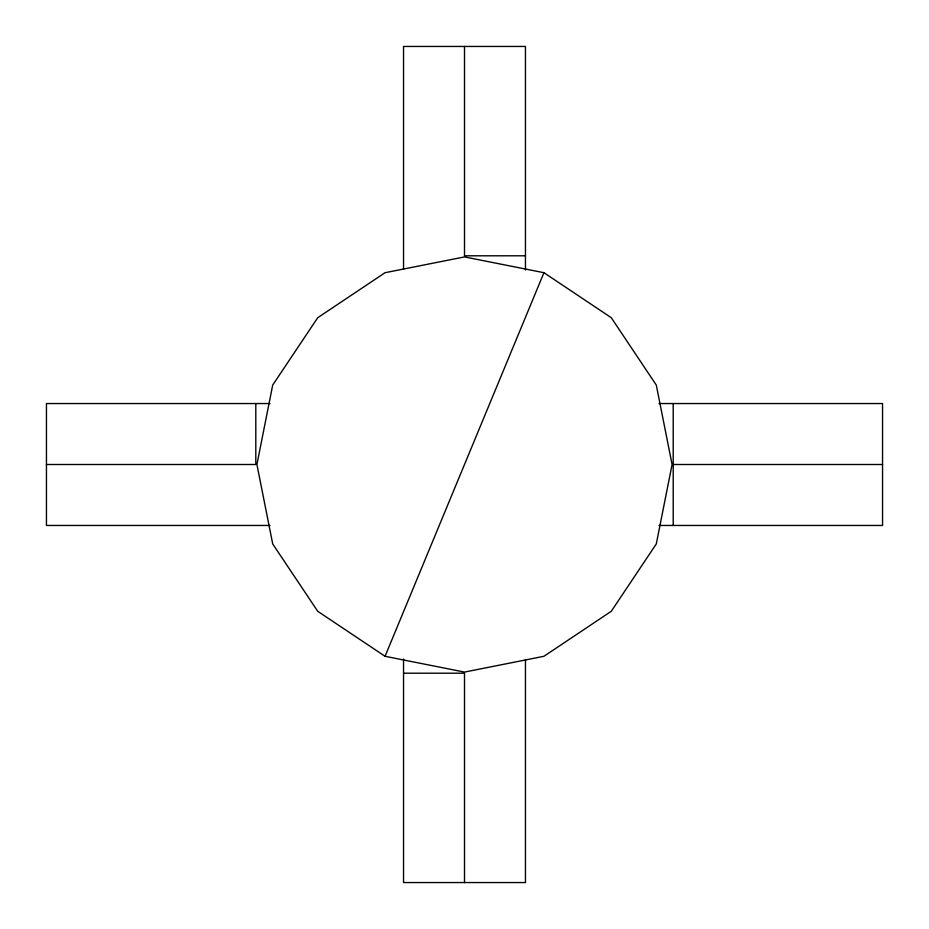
<?xml version="1.0" encoding="UTF-8"?>
<svg xmlns="http://www.w3.org/2000/svg" width="929" height="929" viewBox="0 0 929 929"><rect width="100%" height="100%" fill="white"/><g stroke="black" fill="none" stroke-linecap="round" stroke-linejoin="round"><path stroke-width="1.39" d="M385.059 656.292L543.941 272.708L464.5 256.915L385.059 272.708L317.718 317.718L272.708 385.059L256.915 464.5L272.708 543.941L317.718 611.282L385.059 656.292L464.5 672.085L543.941 656.292L611.282 611.282L656.292 543.941L672.085 464.5L656.292 385.059L611.282 317.718L543.941 272.708M525.454 255.8L464.5 255.8L464.5 46.45M269.991 403.546L46.45 403.546L46.45 525.454L269.991 525.454M659.009 403.546L882.55 403.546L882.55 525.454L659.009 525.454M46.45 464.5L255.8 464.5L255.8 403.546M673.2 464.5L882.55 464.5M403.546 673.2L464.5 673.2L464.5 882.55M673.2 403.546L673.2 525.454M525.454 269.991L525.454 46.45L403.546 46.45L403.546 269.213M525.454 659.787L525.454 882.55L403.546 882.55L403.546 659.009"/></g></svg>
